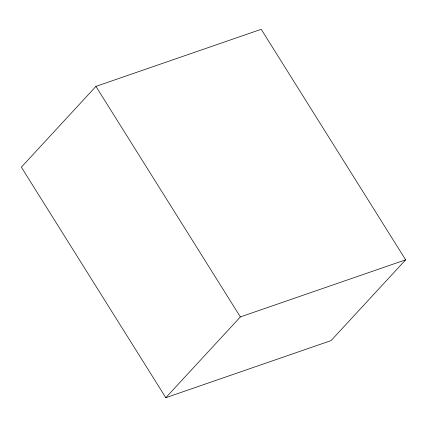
<?xml version="1.0" encoding="UTF-8"?>
<svg xmlns="http://www.w3.org/2000/svg" width="427" height="427" viewBox="0 0 427 427"><rect width="100%" height="100%" fill="white"/><g stroke="black" fill="none" stroke-linecap="round" stroke-linejoin="round"><path stroke-width="0.64" d="M95.931 86.398L21.35 167.176L165.793 397.697L331.069 340.602L405.65 259.824L261.207 29.303L95.931 86.398L240.374 316.919L165.793 397.697M240.374 316.919L405.65 259.824"/></g></svg>
